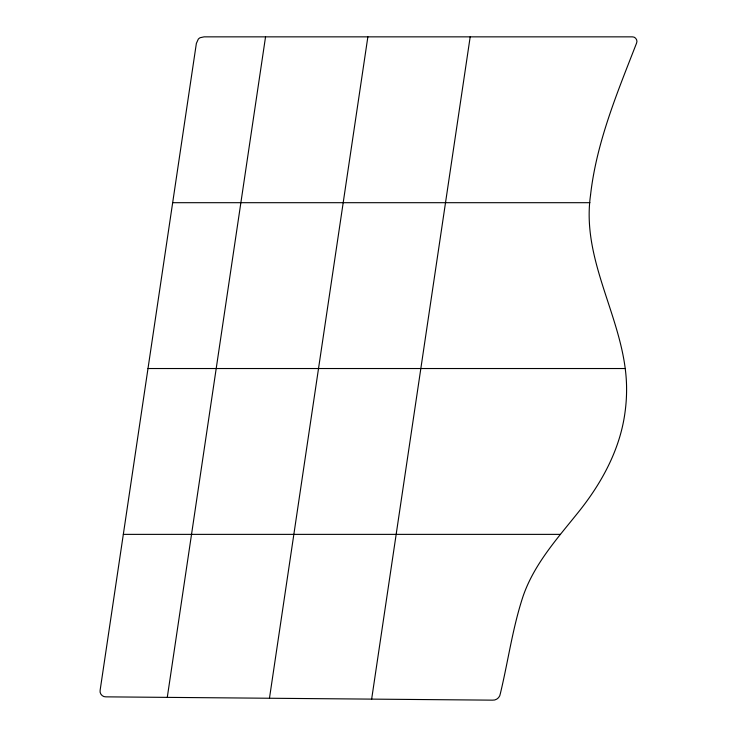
<?xml version="1.0" encoding="UTF-8"?>
<svg xmlns="http://www.w3.org/2000/svg" width="737" height="737" viewBox="0 0 737 737"><rect width="100%" height="100%" fill="white"/><g stroke="black" fill="none" stroke-linecap="round" stroke-linejoin="round"><path stroke-width="1.11" d="M167.281 697.377L265.55 36.85M269.466 698.252L367.864 36.85M371.651 699.118L470.188 36.85M172.67 202.693L589.941 202.693M147.999 368.528L625.28 368.528M123.328 534.371L560.452 534.371M590.53 195.167C580.692 263.45 627.012 322.778 626.588 390.02A164.544 164.544 0 0 1 625.013 412.333C620.038 450.021 601.06 484.246 577.393 513.403C556.693 539.18 533.92 564.579 523.03 596.408C512.556 628.062 508.143 661.31 500.331 693.664C499.962 697.469 496.305 700.509 492.482 700.15L105.907 696.852C102.489 697.101 99.366 693.6 100.131 690.237L196.364 43.409L198.308 39.107A7.563 7.563 0 0 1 200.123 37.716L204.094 36.85L632.346 36.85C635.349 36.638 637.92 40.277 636.602 43.013C617.431 92.346 596.482 142.112 590.53 195.167"/></g></svg>
